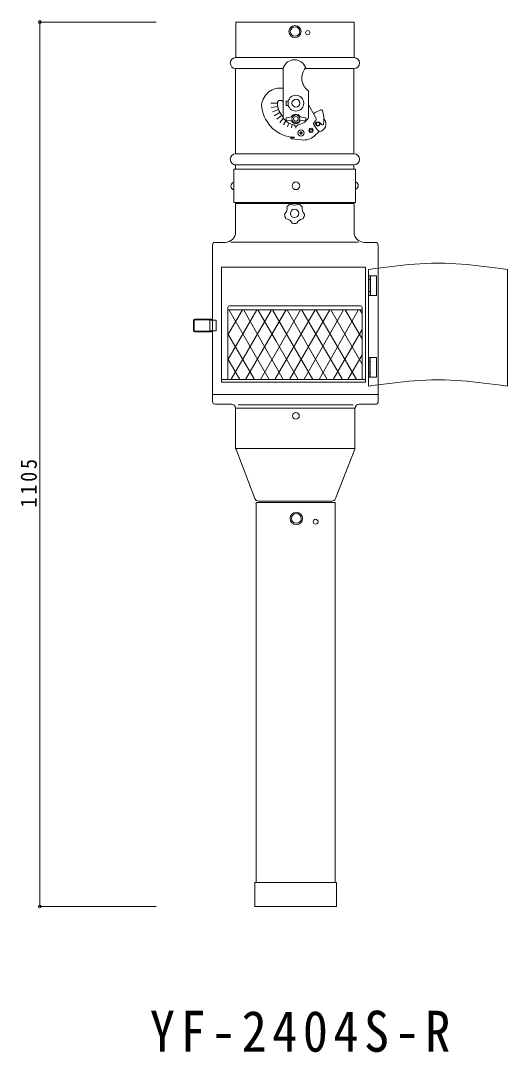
# Model space of a CAD drawing. Units: millimetres, scale not verified. Extents: x -3644 to 2961, y 1396 to 2911.
# Drawn here: x 2351 to 2961, y 1396 to 2689 of the extents above; entities that cross this region are included whole.
import ezdxf

# ---------------------------------------------------------------- set-up
doc = ezdxf.new("R2010")
doc.units = ezdxf.units.MM
doc.header["$LTSCALE"] = 7
doc.header["$PDMODE"] = 32
doc.header["$PDSIZE"] = 3.5
doc.layers.add('F-0', color=7, linetype='Continuous', lineweight=9)
doc.styles.add('ＭＳ ゴシック', font='')
doc.styles.get('ＭＳ ゴシック').set_extended_font_data('MS Gothic')

msp = doc.modelspace()

# ---------------------------------------------------------------- linework, layer by layer
at = {"layer": 'F-0'}
for p, q in [((2375.47, 1578.593), (2375.47, 2686.904)), ((2620.872, 2642.352), (2620.872, 2686.904)), ((2620.872, 2686.904), (2769.048, 2686.904)), ((2769.048, 2642.352), (2769.048, 2686.904)), ((2770.036, 2642.352), (2619.884, 2642.352)), ((2620.654, 2628.254), (2620.654, 2521.882)), ((2679.751, 2628.522), (2620.872, 2628.522)), ((2680.429, 2566.942), (2680.429, 2629.669)), ((2769.048, 2628.522), (2708.254, 2628.522)), ((2768.878, 2628.254), (2768.878, 2522.075)), ((2712.04, 2566.942), (2712.04, 2600.528)), ((2683.887, 2582.5), (2683.887, 2587.933)), ((2686.737, 2587.933), (2683.887, 2587.933)), ((2673.027, 2585.217), (2664.847, 2585.217)), ((2673.38, 2581.187), (2665.324, 2579.766)), ((2674.427, 2577.279), (2666.74, 2574.482)), ((2676.136, 2573.613), (2669.053, 2569.523)), ((2686.737, 2582.5), (2683.887, 2582.5)), ((2721.295, 2566.922), (2711.896, 2583.031)), ((2678.457, 2570.299), (2672.191, 2565.041)), ((2680.63, 2566.619), (2676.059, 2561.173)), ((2683.49, 2563.143), (2680.541, 2558.034)), ((2683.893, 2564.032), (2691.295, 2563.044)), ((2687.204, 2560.406), (2685.5, 2555.722)), ((2708.577, 2564.032), (2701.174, 2563.044)), ((2718.952, 2560.861), (2721.081, 2563.617)), ((2728.264, 2558.545), (2726.88, 2560.145)), ((2691.551, 2558.654), (2690.784, 2554.306)), ((2696.235, 2556.075), (2696.235, 2553.829)), ((2701.003, 2547.468), (2701.042, 2548.455)), ((2701.99, 2547.428), (2701.003, 2547.468)), ((2702.029, 2548.415), (2701.042, 2548.455)), ((2701.95, 2546.441), (2701.99, 2547.428)), ((2702.029, 2548.415), (2702.069, 2549.402)), ((2703.056, 2549.362), (2702.069, 2549.402)), ((2702.937, 2546.401), (2702.977, 2547.388)), ((2703.964, 2547.348), (2702.977, 2547.388)), ((2703.016, 2548.375), (2703.056, 2549.362)), ((2704.003, 2548.335), (2703.016, 2548.375)), ((2703.964, 2547.348), (2704.003, 2548.335)), ((2718.922, 2543.874), (2725.548, 2549.605)), ((2723.484, 2551.991), (2719.055, 2557.111)), ((2725.548, 2549.605), (2723.484, 2551.991)), ((2689.28, 2542.587), (2693.93, 2542.798)), ((2689.325, 2541.6), (2689.28, 2542.587)), ((2690.217, 2540.672), (2690.323, 2541.645)), ((2703.844, 2539.177), (2690.217, 2540.672)), ((2702.937, 2546.401), (2701.95, 2546.441)), ((2620.671, 2521.924), (2768.889, 2521.924)), ((2618.583, 2502.489), (2771.062, 2502.489)), ((2618.583, 2460.745), (2618.583, 2502.489)), ((2682.612, 2507.933), (2618.896, 2507.933)), ((2620.654, 2507.931), (2620.654, 2503.254)), ((2769.048, 2507.933), (2682.612, 2507.933)), ((2768.878, 2508.125), (2768.878, 2503.254)), ((2771.062, 2502.489), (2771.062, 2460.745)), ((2618.583, 2460.745), (2771.062, 2460.745)), ((2620.672, 2459.427), (2769.048, 2459.427)), ((2620.672, 2423.853), (2620.672, 2459.427)), ((2769.048, 2421.976), (2769.048, 2459.427)), ((2769.048, 2450.135), (2769.048, 2422.32)), ((2591.731, 2211.077), (2591.731, 2407.718)), ((2607.501, 2410.682), (2594.694, 2410.682)), ((2614.854, 2411.151), (2774.854, 2411.151)), ((2782.219, 2410.682), (2796.214, 2410.682)), ((2799.177, 2379.719), (2799.177, 2407.718)), ((2799.177, 2233.518), (2799.177, 2379.719)), ((2787.308, 2376.817), (2787.308, 2230.617)), ((2787.519, 2344.324), (2787.519, 2369.02)), ((2789.495, 2369.02), (2789.495, 2344.324)), ((2961.168, 2376.817), (2961.168, 2230.617)), ((2787.519, 2364.08), (2789.495, 2364.08)), ((2789.495, 2349.263), (2787.519, 2349.263)), ((2797.397, 2344.324), (2787.519, 2344.324)), ((2611.125, 2329.223), (2611.125, 2238.955)), ((2613.101, 2331.198), (2777.082, 2331.198)), ((2779.058, 2329.223), (2779.058, 2238.955)), ((2611.125, 2326.259), (2779.058, 2326.259)), ((2647.41, 2326.259), (2611.125, 2263.412)), ((2629.159, 2326.259), (2611.125, 2295.023)), ((2612.486, 2325.823), (2662.866, 2238.894)), ((2665.574, 2326.276), (2615.194, 2239.346)), ((2630.986, 2325.993), (2680.378, 2239.063)), ((2683.603, 2325.823), (2633.223, 2238.894)), ((2671.321, 2286.892), (2648.592, 2326.259)), ((2683.911, 2326.259), (2663.546, 2290.987)), ((2717.248, 2238.955), (2666.843, 2326.259)), ((2720.412, 2326.259), (2670.007, 2238.955)), ((2702.161, 2326.259), (2676.83, 2282.384)), ((2735.498, 2238.955), (2685.093, 2326.259)), ((2738.662, 2326.259), (2688.258, 2238.955)), ((2703.456, 2325.924), (2754.456, 2238.924)), ((2755.553, 2325.415), (2706.553, 2239.415)), ((2721.476, 2325.633), (2772.476, 2238.633)), ((2774.371, 2325.924), (2725.371, 2238.924)), ((2779.058, 2258.34), (2739.845, 2326.259)), ((2779.058, 2289.951), (2758.096, 2326.259)), ((2779.058, 2321.562), (2776.346, 2326.259)), ((2568.054, 2300.178), (2568.054, 2312.823)), ((2568.844, 2300.178), (2568.844, 2312.823)), ((2569.634, 2314.403), (2590.182, 2314.403)), ((2569.634, 2313.613), (2590.182, 2313.613)), ((2588.24, 2313.257), (2588.24, 2299.822)), ((2596.143, 2313.257), (2588.24, 2313.257)), ((2596.143, 2313.257), (2596.143, 2299.822)), ((2569.634, 2299.388), (2590.182, 2299.388)), ((2569.634, 2298.598), (2590.182, 2298.598)), ((2588.24, 2299.822), (2596.143, 2299.822)), ((2644.246, 2238.955), (2611.125, 2296.321)), ((2663.546, 2290.987), (2659.403, 2283.81)), ((2779.058, 2301.394), (2743.009, 2238.955)), ((2676.83, 2282.384), (2651.756, 2238.955)), ((2698.997, 2238.955), (2671.321, 2286.892)), ((2625.995, 2238.955), (2611.125, 2264.711)), ((2771.999, 2238.955), (2754.861, 2268.641)), ((2779.058, 2269.783), (2761.26, 2238.955)), ((2787.484, 2266.461), (2797.363, 2266.461)), ((2787.484, 2241.765), (2787.484, 2266.461)), ((2789.46, 2266.461), (2789.46, 2241.765)), ((2797.363, 2266.461), (2797.363, 2241.765)), ((2787.484, 2261.522), (2789.46, 2261.522)), ((2606.002, 2240.467), (2606.002, 2240.587)), ((2789.46, 2246.704), (2787.484, 2246.704)), ((2797.363, 2241.765), (2787.484, 2241.765)), ((2602.97, 2235.596), (2783.32, 2235.596)), ((2799.177, 2210.172), (2799.177, 2233.518)), ((2799.177, 2219.968), (2591.731, 2219.968)), ((2615.439, 2208.114), (2594.694, 2208.114)), ((2770.27, 2202.806), (2620.569, 2202.806)), ((2620.569, 2152.578), (2620.569, 2202.806)), ((2768.022, 2207.179), (2624.022, 2207.179)), ((2770.27, 2151.632), (2770.27, 2202.806)), ((2797.119, 2208.114), (2775.469, 2208.114)), ((2644.755, 2089.67), (2620.814, 2152.341)), ((2620.971, 2152.314), (2769.981, 2152.314)), ((2745.815, 2089.62), (2770.27, 2151.632)), ((2646.366, 2084.771), (2745.436, 2084.771)), ((2646.366, 1609.075), (2646.366, 2084.771)), ((2741.163, 2086.454), (2649.426, 2086.454)), ((2745.436, 1609.269), (2745.436, 2084.771)), ((2644.885, 1608.747), (2644.885, 1578.593)), ((2644.885, 1608.747), (2746.901, 1608.747)), ((2746.901, 1608.747), (2746.901, 1578.593)), ((2644.885, 1578.593), (2746.901, 1578.593))]:
    msp.add_line(p, q, dxfattribs=at)
at = {"layer": 'F-0', "color": 4}
for p, q in [((2375.47, 2686.904), (2521.132, 2686.904)), ((2375.47, 1578.593), (2521.132, 1578.593))]:
    msp.add_line(p, q, dxfattribs=at)
at = {"layer": 'F-0'}
for points in [[(2683.893, 2564.032), (2683.893, 2566.995), (2691.295, 2567.983)], [(2708.577, 2564.032), (2708.577, 2566.995), (2701.174, 2567.983)], [(2693.518, 2558.252), (2696.235, 2556.075), (2698.951, 2558.252)], [(2689.325, 2541.6), (2693.975, 2541.811), (2693.93, 2542.798)], [(2602.97, 2379.721), (2783.32, 2379.721), (2783.32, 2235.596)], [(2602.97, 2379.721), (2602.97, 2240.66), (2602.97, 2235.596)], [(2787.308, 2376.817), (2795.493, 2377.93), (2809.605, 2379.791), (2823.717, 2381.492), (2837.829, 2382.931), (2851.941, 2384.007), (2866.053, 2384.618), (2874.238, 2384.72), (2882.423, 2384.618), (2896.535, 2384.007), (2910.647, 2382.931), (2924.759, 2381.492), (2938.871, 2379.791), (2952.983, 2377.93), (2961.168, 2376.817)], [(2787.519, 2369.02), (2797.397, 2369.02), (2797.397, 2344.324)], [(2602.752, 2238.955), (2607.743, 2238.955), (2783.103, 2238.955)], [(2787.308, 2230.617), (2795.493, 2231.73), (2809.605, 2233.591), (2823.717, 2235.292), (2837.829, 2236.731), (2851.941, 2237.807), (2866.053, 2238.418), (2874.238, 2238.52), (2882.423, 2238.418), (2896.535, 2237.807), (2910.647, 2236.731), (2924.759, 2235.292), (2938.871, 2233.591), (2952.983, 2231.73), (2961.168, 2230.617)], [(2770.49, 2202.98), (2682.383, 2202.98), (2621.156, 2202.98)]]:
    msp.add_lwpolyline(points, dxfattribs=at)
msp.add_lwpolyline([(2713.209, 2553.299), (2712.238, 2550.5), (2714.176, 2548.258), (2717.087, 2548.817), (2718.059, 2551.616), (2716.12, 2553.858)], close=True, dxfattribs=at)
for centre, radius in [((2695.092, 2674.927), 7.573), ((2695.161, 2674.915), 5.927), ((2710.927, 2673.629), 2.634), ((2696.235, 2585.217), 9.878), ((2696.235, 2585.217), 4.939), ((2696.235, 2565.513), 4.939), ((2696.235, 2565.513), 2.963), ((2723.891, 2559.042), 2.47), ((2723.891, 2559.042), 1.976), ((2702.503, 2547.901), 3.951), ((2715.148, 2551.058), 1.482), ((2696.214, 2481.627), 4.802), ((2694.534, 2447.036), 5.186), ((2696.27, 2193.36), 4.187), ((2696.744, 2064.797), 7.782), ((2696.815, 2064.784), 6.09), ((2720.919, 2060.66), 3.045)]:
    msp.add_circle(centre, radius, dxfattribs=at)
for centre, radius, start, end in [((2620.872, 2635.437), 6.915, 90, 270), ((2694.453, 2624.654), 14.893, 19.67743, 160.32256), ((2769.048, 2635.437), 6.915, 270, 90), ((2723.421, 2616.708), 19.782, 139.06517, 234.87869), ((2676.88, 2580.393), 23.75, 81.40654, 172.99953), ((2676.725, 2585.007), 3.704, 90, 181.22952), ((2676.725, 2585.007), 3.704, 3.23477, 90), ((2696.235, 2585.217), 42.971, 182.57289, 262.23984), ((2696.235, 2585.217), 23.214, 180.51668, 227.08981), ((2739.267, 2542.789), 35.964, 109.2178, 125.62424), ((2723.891, 2557.56), 19.51, 73.48132, 80.26373), ((2728.171, 2575.496), 1.482, 80.26373, 119.82397), ((2728.171, 2575.496), 1.482, 358.37778, 80.26373), ((2697.822, 2565.187), 33.504, 350.44992, 19.28555), ((2696.235, 2576.546), 18.495, 211.28448, 261.55359), ((2696.235, 2565.513), 5.927, 90, 156.05156), ((2696.235, 2565.513), 5.927, 203.94843, 336.05156), ((2696.235, 2565.513), 5.927, 23.94843, 90), ((2696.235, 2576.546), 18.495, 278.4464, 328.7155), ((2721.297, 2559.05), 2.963, 142.30957, 220.8582), ((2723.891, 2557.56), 3.951, 45, 220.8582), ((2718.736, 2565.429), 2.963, 322.30957, 30.26373), ((2723.891, 2559.042), 9.878, 277.19296, 41.19754), ((2729.384, 2559.515), 1.482, 220.8582, 4.3978), ((2705.998, 2558.816), 19.757, 263.74202, 310.8582), ((2620.872, 2514.847), 6.915, 90, 270), ((2769.048, 2514.847), 6.915, 270, 90), ((2619.654, 2481.328), 4.802, 104.93142, 258.69007), ((2769.484, 2481.926), 4.802, 288.43495, 70.34618), ((2694.534, 2447.036), 12.595, 112.35627, 139.64373), ((2694.534, 2467.04), 9.631, 240.17187, 299.82813), ((2694.534, 2447.036), 12.595, 40.35627, 67.64373), ((2694.534, 2447.036), 12.595, 184.35627, 211.64373), ((2675.51, 2453.217), 9.631, 312.17187, 11.82813), ((2713.559, 2453.217), 9.631, 168.17187, 227.82813), ((2694.497, 2447.036), 12.595, 328.35627, 355.64373), ((2694.534, 2447.036), 12.595, 328.35627, 355.64373), ((2682.776, 2430.852), 9.631, 24.17187, 83.82813), ((2694.534, 2447.036), 12.595, 256.35627, 283.64373), ((2706.292, 2430.852), 9.631, 96.17187, 155.82813), ((2607.501, 2423.853), 13.171, 270, 0), ((2782.219, 2423.853), 13.171, 180, 270), ((2594.694, 2407.718), 2.963, 90, 180), ((2796.214, 2407.718), 2.963, 0, 90), ((2613.101, 2329.223), 1.976, 90, 180), ((2777.082, 2329.223), 1.976, 0, 90), ((2569.634, 2312.823), 1.581, 90, 180), ((2569.634, 2312.823), 0.79, 90, 180), ((2590.182, 2312.823), 1.581, 15.93796, 90), ((2590.182, 2312.823), 0.79, 33.31165, 90), ((2569.634, 2300.178), 1.581, 180, 270), ((2569.634, 2300.178), 0.79, 180, 270), ((2590.182, 2300.178), 0.79, 270, 333.20451), ((2590.182, 2300.178), 1.581, 270, 346.97339), ((2594.694, 2211.077), 2.963, 180, 270), ((2615.439, 2203.175), 4.939, 0, 90), ((2775.469, 2203.175), 4.939, 90, 180), ((2797.119, 2210.172), 2.058, 270, 0), ((2623.555, 2152.578), 2.986, 180, 196.89865), ((2649.426, 2091.454), 5, 200.90798, 270), ((2741.163, 2091.454), 5, 270, 338.4774)]:
    msp.add_arc(centre, radius, start, end, dxfattribs=at)
at = {"layer": 'F-0', "color": 1}
for p in [(2375.47, 2686.904), (2375.47, 1578.593)]:
    msp.add_point(p, dxfattribs=at)

# ---------------------------------------------------------------- texts
at = {"layer": 'F-0', "insert": (2371.97, 2078.498), "char_height": 20.53, "attachment_point": 7, "rotation": 90, "style": 'ＭＳ ゴシック'}
msp.add_mtext('\\T1.28;\\W0.9;1105', dxfattribs=at)
at = {"layer": 'F-0', "color": 6, "insert": (2513.27, 1395.668), "char_height": 51.32, "attachment_point": 7, "style": 'ＭＳ ゴシック'}
msp.add_mtext('\\T1.22;\\W0.9;YF-2404S-R', dxfattribs=at)

doc.saveas('drawing.dxf')
